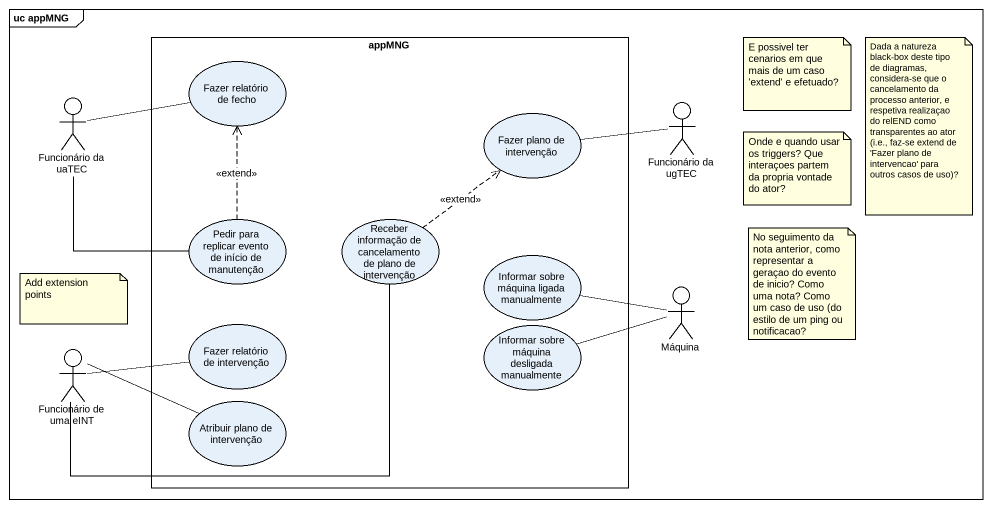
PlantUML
@startuml
mainframe uc appMNG
rectangle appMNG {
  usecase "Fazer relatório de fecho" as Fazer_relatório_de_fecho
  usecase "Fazer plano de intervenção" as Fazer_plano_de_intervenção
  usecase "Pedir para replicar evento de início de manutenção" as Pedir_para_replicar_evento
  usecase "Receber informação de cancelamento de plano de intervenção" as Receber_informação_de
  usecase "Informar sobre máquina ligada manualmente" as Informar_sobre_máquina
  usecase "Fazer relatório de intervenção" as Fazer_relatório_de
  usecase "Informar sobre máquina desligada manualmente" as Informar_sobre_máquina_2
  usecase "Atribuir plano de intervenção" as Atribuir_plano_de
}
actor "Funcionário da uaTEC" as Funcionário_da_uaTEC
actor "Funcionário da ugTEC" as Funcionário_da_ugTEC
actor Máquina
actor "Funcionário de uma eINT" as Funcionário_de_uma_eINT
Funcionário_da_uaTEC -right- Fazer_relatório_de_fecho
Funcionário_da_uaTEC -- Pedir_para_replicar_evento
Funcionário_da_ugTEC -left- Fazer_plano_de_intervenção
Pedir_para_replicar_evento .up.> Fazer_relatório_de_fecho : <<extend>>
Receber_informação_de .up.> Fazer_plano_de_intervenção : <<extend>>
Receber_informação_de -left- Funcionário_de_uma_eINT
Máquina -left- Informar_sobre_máquina
Máquina -left- Informar_sobre_máquina_2
Funcionário_de_uma_eINT -right- Fazer_relatório_de
Funcionário_de_uma_eINT -right- Atribuir_plano_de
note as N1
  E possivel ter cenarios em que mais de um caso 'extend' e efetuado?
end note
note as N2
  Dada a natureza black-box deste tipo de diagramas, considera-se que o cancelamento da processo anterior, e respetiva realizaçao do relEND como transparentes ao ator (i.e., faz-se extend de 'Fazer plano de intervencao' para outros casos de uso)?
end note
note as N3
  Onde e quando usar os triggers? Que interaçoes partem da propria vontade do ator?
end note
note as N4
  No seguimento da nota anterior, como representar a geraçao do evento de inicio? Como uma nota? Como um caso de uso (do estilo de um ping ou notificacao?
end note
note as N5
  Add extension points
end note
@enduml
